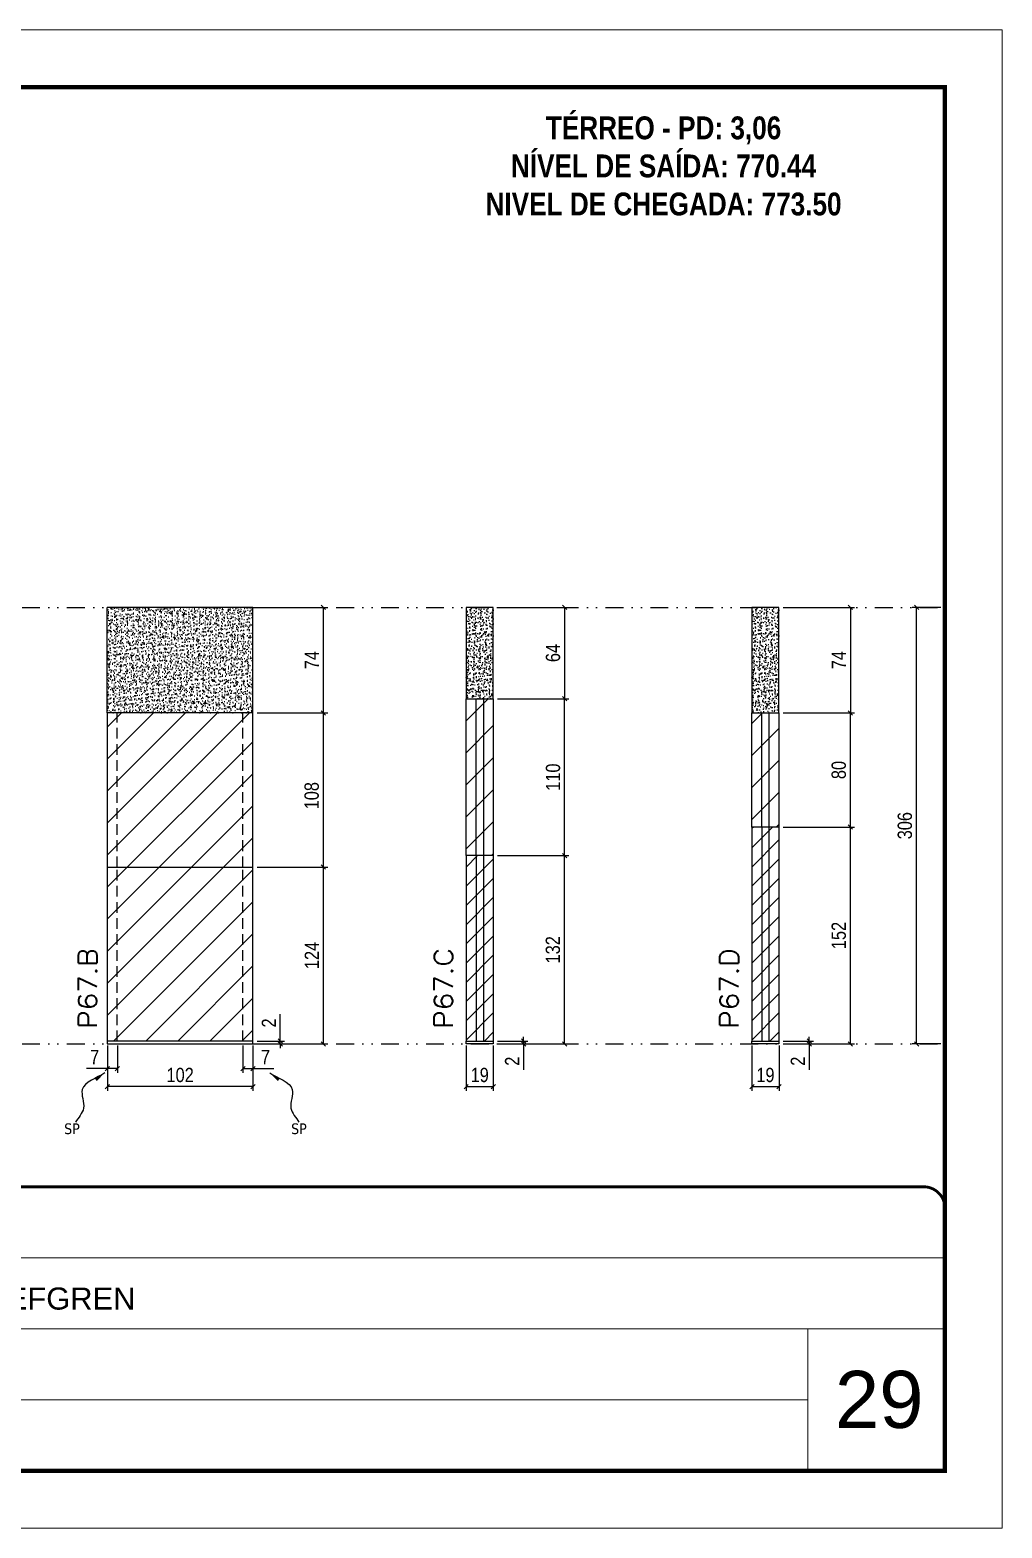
# Model space of a CAD drawing. Extents: x 14400 to 27878, y -21631 to 6985.
# Drawn here: x 15217 to 15898, y -2105 to -1055 of the extents above; entities that cross this region are included whole.
import ezdxf

# ---------------------------------------------------------------- set-up
doc = ezdxf.new("R2010")
doc.units = 0
for name, pattern in [('CONTINUO', [0]), ('DASHED', [0.75, 0.5, -0.25]), ('DIVIDE2', [0.625, 0.25, -0.125, 0, -0.125, 0, -0.125]), ('HIDDEN', [0.375, 0.25, -0.125])]:
    doc.linetypes.add(name, pattern=pattern)
for name, color, linetype, lineweight in [('CARIMBO', 255, 'Continuous', 9), ('Folhas', 255, 'Continuous', 9), ('Hachura', 251, 'Continuous', 9), ('SARRAFO DE PRESSAO', 251, 'DASHED', 9), ('Texto Seção', 7, 'Continuous', 15)]:
    doc.layers.add(name, color=color, linetype=linetype, lineweight=lineweight)
for name, color, linetype in [('COTA', 241, 'Continuous'), ('NOMENCLATURA', 7, 'Continuous'), ('Nível', 160, 'Continuous'), ('Painéis', 200, 'Continuous'), ('SARR_2.2x7', 40, 'Continuous'), ('Sarrafo de Pressão', 42, 'HIDDEN'), ('texto', 7, 'Continuous')]:
    doc.layers.add(name, color=color, linetype=linetype)
doc.styles.add('ARIAL', font='arial.ttf')
doc.styles.add('COTA TECNICA', font='techl___.ttf', dxfattribs={"height": 10})
doc.styles.add('COTA TECNICA-50', font='techl___.ttf', dxfattribs={"height": 10})
doc.styles.add('REGUA-120', font='ROMANS.shx', dxfattribs={"height": 15})
doc.styles.add('ROMANC', font='techb___.ttf', dxfattribs={"height": 2.5})
doc.styles.get("Standard").update_dxf_attribs({"font": 'arial.ttf'})
doc.dimstyles.new('COTA PAINEL-50', dxfattribs={"dimtxt": 10, "dimasz": 3, "dimexe": 3, "dimexo": 3, "dimgap": 3, "dimtad": 1, "dimdec": 1, "dimzin": 12, "dimdsep": 46, "dimtxsty": 'COTA TECNICA-50', "dimblk1": 'OBLIQUE', "dimblk2": 'OBLIQUE', "dimsah": 1, "dimcen": 0.9, "dimclrd": 4, "dimclre": 4, "dimclrt": 240, "dimadec": 1, "dimazin": 3, "dimtfac": 1, "dimtdec": 1, "dimtmove": 0, "dimatfit": 3, "dimfxl": 1, "dimtolj": 1, "dimtzin": 12, "dimarcsym": 0})
doc.dimstyles.new('PAINEL', dxfattribs={"dimtxt": 10, "dimasz": 3, "dimexe": 3, "dimexo": 3, "dimgap": 3, "dimtad": 1, "dimdec": 1, "dimzin": 12, "dimdsep": 46, "dimtxsty": 'COTA TECNICA', "dimblk1": 'OBLIQUE', "dimblk2": 'OBLIQUE', "dimsah": 1, "dimcen": 0.9, "dimclrd": 4, "dimclre": 4, "dimclrt": 240, "dimadec": 1, "dimazin": 3, "dimtfac": 1, "dimtdec": 1, "dimtmove": 0, "dimatfit": 3, "dimfxl": 1, "dimtolj": 1, "dimtzin": 12, "dimarcsym": 0})
doc.dimstyles.get("Standard").update_dxf_attribs({"dimtxt": 0.18, "dimasz": 0.18, "dimexe": 0.18, "dimexo": 0.0625, "dimgap": 0.09, "dimtad": 0, "dimtih": 1, "dimtoh": 1, "dimdec": 4, "dimzin": 0, "dimdsep": 46, "dimtxsty": 'Standard', "dimcen": 0.09, "dimadec": 0, "dimazin": 0, "dimtfac": 1, "dimtdec": 4, "dimtofl": 0, "dimtmove": 0, "dimatfit": 3, "dimfxl": 1, "dimtolj": 1, "dimtzin": 0, "dimarcsym": 0})

# ---------------------------------------------------------------- blocks, each defined once
blk = doc.blocks.new('9999999999')
at = {"color": 30, "linetype": 'CONTINUO'}
for p, q in [((98564.6, 34379.6), (99584, 34379.6)), ((98564.6, 34329.8), (99488, 34329.8)), ((99584, 34329.8), (99488, 34329.8)), ((99488, 34329.8), (99488, 34230.2)), ((98564.6, 34280), (99488, 34280))]:
    blk.add_line(p, q, dxfattribs=at)
at = {"color": 30, "linetype": 'CONTINUO', "const_width": 2}
blk.add_lwpolyline([(99584, 34230.2), (99584, 34414.4, 0.414214), (99569, 34429.4), (98229, 34429.4, 0.414214), (98214, 34414.4), (98214, 34245.2, 0.414214), (98229, 34230.2), (99584, 34230.2)], format="xyb", dxfattribs=at)
at = {"layer": 'Folhas'}
blk.add_lwpolyline([(98139, 34190.2), (99624, 34190.2), (99624, 35240.2), (98139, 35240.2)], close=True, dxfattribs=at)
at = {"layer": 'Folhas', "color": 30, "const_width": 3}
blk.add_lwpolyline([(98214, 34230.2), (99584, 34230.2), (99584, 35200.2), (98214, 35200.2)], close=True, dxfattribs=at)
at = {"color": 7, "linetype": 'Continuous', "ltscale": 5, "style": 'ARIAL'}
blk.add_text('LEAF LOEFGREN', height=15.483, dxfattribs=at).set_placement((98837.7, 34343.3))
blk = doc.blocks.new('_Oblique')
at = {"color": 0, "linetype": 'ByBlock', "lineweight": -2}
blk.add_line((-0.5, -0.5), (0.5, 0.5), dxfattribs=at)
blk = doc.blocks.new('*D1154')
at = {"layer": 'COTA', "color": 4, "lineweight": -2, "transparency": 16777216}
for p, q in [((15271.6, -1767), (15271.6, -1798.9)), ((15373.6, -1767), (15373.6, -1798.9)), ((15373.6, -1795.9), (15271.6, -1795.9))]:
    blk.add_line(p, q, dxfattribs=at)
at = {"layer": 'Defpoints', "color": 0, "transparency": 16777216}
for p in [(15271.6, -1764), (15373.6, -1764), (15271.6, -1795.9)]:
    blk.add_point(p, dxfattribs=at)
at = {"layer": 'COTA', "color": 4, "lineweight": -2, "transparency": 16777216, "xscale": 3, "yscale": 3, "zscale": 3, "rotation": 180}
blk.add_blockref('_Oblique', (15271.6, -1795.9), dxfattribs=at)
at = {"layer": 'COTA', "color": 4, "lineweight": -2, "transparency": 16777216, "xscale": 3, "yscale": 3, "zscale": 3}
blk.add_blockref('_Oblique', (15373.6, -1795.9), dxfattribs=at)
at = {"layer": 'COTA', "color": 240, "transparency": 16777216, "insert": (15322.6, -1787.8), "char_height": 10, "attachment_point": 5, "style": 'COTA TECNICA'}
blk.add_mtext('\\A1;102', dxfattribs=at)
blk = doc.blocks.new('*D1155')
at = {"layer": 'COTA', "color": 4, "lineweight": -2, "transparency": 16777216}
for p, q in [((15366.6, -1767), (15366.6, -1786.3)), ((15373.6, -1769), (15373.6, -1786.3)), ((15366.6, -1783.3), (15373.6, -1783.3)), ((15373.6, -1783.3), (15388.3, -1783.3))]:
    blk.add_line(p, q, dxfattribs=at)
at = {"layer": 'Defpoints', "color": 0, "transparency": 16777216}
for p in [(15366.6, -1764), (15373.6, -1766), (15373.6, -1783.3)]:
    blk.add_point(p, dxfattribs=at)
at = {"layer": 'COTA', "color": 4, "lineweight": -2, "transparency": 16777216, "xscale": 3, "yscale": 3, "zscale": 3, "rotation": 180}
blk.add_blockref('_Oblique', (15366.6, -1783.3), dxfattribs=at)
at = {"layer": 'COTA', "color": 4, "lineweight": -2, "transparency": 16777216, "xscale": 3, "yscale": 3, "zscale": 3}
blk.add_blockref('_Oblique', (15373.6, -1783.3), dxfattribs=at)
at = {"layer": 'COTA', "color": 240, "transparency": 16777216, "insert": (15382.4, -1775.2), "char_height": 10, "attachment_point": 5, "style": 'COTA TECNICA-50'}
blk.add_mtext('\\A1;7', dxfattribs=at)
blk = doc.blocks.new('*D1156')
at = {"layer": 'COTA', "color": 4, "lineweight": -2, "transparency": 16777216}
for p, q in [((15271.6, -1769), (15271.6, -1786.3)), ((15278.6, -1767), (15278.6, -1786.3)), ((15271.6, -1783.3), (15256.9, -1783.3)), ((15278.6, -1783.3), (15271.6, -1783.3))]:
    blk.add_line(p, q, dxfattribs=at)
at = {"layer": 'Defpoints', "color": 0, "transparency": 16777216}
for p in [(15271.6, -1766), (15278.6, -1764), (15271.6, -1783.3)]:
    blk.add_point(p, dxfattribs=at)
at = {"layer": 'COTA', "color": 4, "lineweight": -2, "transparency": 16777216, "xscale": 3, "yscale": 3, "zscale": 3, "rotation": 180}
blk.add_blockref('_Oblique', (15271.6, -1783.3), dxfattribs=at)
at = {"layer": 'COTA', "color": 4, "lineweight": -2, "transparency": 16777216, "xscale": 3, "yscale": 3, "zscale": 3}
blk.add_blockref('_Oblique', (15278.6, -1783.3), dxfattribs=at)
at = {"layer": 'COTA', "color": 240, "transparency": 16777216, "insert": (15262.7, -1775.2), "char_height": 10, "attachment_point": 5, "style": 'COTA TECNICA-50'}
blk.add_mtext('\\A1;7', dxfattribs=at)
blk = doc.blocks.new('*D1157')
at = {"layer": 'COTA', "color": 4, "lineweight": -2, "transparency": 16777216}
for p, q in [((15392.8, -1764), (15392.8, -1745.2)), ((15376.6, -1764), (15395.8, -1764)), ((15376.6, -1766), (15395.8, -1766)), ((15392.8, -1766), (15392.8, -1764)), ((15392.8, -1766), (15392.8, -1769))]:
    blk.add_line(p, q, dxfattribs=at)
at = {"layer": 'Defpoints', "color": 0, "transparency": 16777216}
for p in [(15373.6, -1764), (15373.6, -1766), (15392.8, -1766)]:
    blk.add_point(p, dxfattribs=at)
at = {"layer": 'COTA', "color": 4, "lineweight": -2, "transparency": 16777216, "xscale": 3, "yscale": 3, "zscale": 3}
for p, rotation in [((15392.8, -1764), 270), ((15392.8, -1766), 90)]:
    blk.add_blockref('_Oblique', p, dxfattribs=dict(at, rotation=rotation))
at = {"layer": 'COTA', "color": 240, "transparency": 16777216, "insert": (15384.8, -1751.3), "char_height": 10, "attachment_point": 5, "rotation": 90, "style": 'COTA TECNICA-50'}
blk.add_mtext('\\A1;2', dxfattribs=at)
blk = doc.blocks.new('*D1179')
at = {"layer": 'COTA', "color": 4, "lineweight": -2, "transparency": 16777216}
for p, q in [((15376.6, -1460), (15426, -1460)), ((15423, -1534), (15423, -1460)), ((15376.6, -1534), (15426, -1534))]:
    blk.add_line(p, q, dxfattribs=at)
at = {"layer": 'Defpoints', "color": 0, "transparency": 16777216}
for p in [(15373.6, -1460), (15423, -1460), (15373.6, -1534)]:
    blk.add_point(p, dxfattribs=at)
at = {"layer": 'COTA', "color": 4, "lineweight": -2, "transparency": 16777216, "xscale": 3, "yscale": 3, "zscale": 3}
for p, rotation in [((15423, -1460), 90), ((15423, -1534), 270)]:
    blk.add_blockref('_Oblique', p, dxfattribs=dict(at, rotation=rotation))
at = {"layer": 'COTA', "color": 240, "transparency": 16777216, "insert": (15414.9, -1497), "char_height": 10, "attachment_point": 5, "rotation": 90, "style": 'COTA TECNICA-50'}
blk.add_mtext('\\A1;74', dxfattribs=at)
blk = doc.blocks.new('*D1158')
at = {"layer": 'COTA', "color": 4, "lineweight": -2, "transparency": 16777216}
for p, q in [((15376.6, -1534), (15426, -1534)), ((15423, -1642), (15423, -1534)), ((15376.6, -1642), (15426, -1642))]:
    blk.add_line(p, q, dxfattribs=at)
at = {"layer": 'Defpoints', "color": 0, "transparency": 16777216}
for p in [(15373.6, -1534), (15423, -1534), (15373.6, -1642)]:
    blk.add_point(p, dxfattribs=at)
at = {"layer": 'COTA', "color": 4, "lineweight": -2, "transparency": 16777216, "xscale": 3, "yscale": 3, "zscale": 3}
for p, rotation in [((15423, -1534), 90), ((15423, -1642), 270)]:
    blk.add_blockref('_Oblique', p, dxfattribs=dict(at, rotation=rotation))
at = {"layer": 'COTA', "color": 240, "transparency": 16777216, "insert": (15414.8, -1592), "char_height": 10, "attachment_point": 5, "rotation": 90, "style": 'COTA TECNICA-50'}
blk.add_mtext('\\A1;108', dxfattribs=at)
blk = doc.blocks.new('*D1180')
at = {"layer": 'COTA', "color": 4, "linetype": 'ByBlock', "lineweight": -2, "transparency": 16777216}
for p, q in [((15376.6, -1642), (15426, -1642)), ((15423, -1766), (15423, -1642)), ((15376.6, -1766), (15426, -1766))]:
    blk.add_line(p, q, dxfattribs=at)
at = {"layer": 'Defpoints', "color": 0, "linetype": 'ByBlock', "transparency": 16777216}
for p in [(15373.6, -1642), (15423, -1642), (15373.6, -1766)]:
    blk.add_point(p, dxfattribs=at)
at = {"layer": 'COTA', "color": 4, "linetype": 'ByBlock', "lineweight": -2, "transparency": 16777216, "xscale": 3, "yscale": 3, "zscale": 3}
for p, rotation in [((15423, -1642), 90), ((15423, -1766), 270)]:
    blk.add_blockref('_Oblique', p, dxfattribs=dict(at, rotation=rotation))
at = {"layer": 'COTA', "color": 240, "linetype": 'ByBlock', "transparency": 16777216, "insert": (15414.9, -1704), "char_height": 10, "attachment_point": 5, "rotation": 90, "style": 'COTA TECNICA'}
blk.add_mtext('\\A1;124', dxfattribs=at)
blk = doc.blocks.new('*D1181')
at = {"layer": 'COTA', "color": 4, "linetype": 'ByBlock', "lineweight": -2, "transparency": 16777216}
for p, q in [((15376.6, -1642), (15426, -1642)), ((15423, -1766), (15423, -1642)), ((15376.6, -1766), (15426, -1766))]:
    blk.add_line(p, q, dxfattribs=at)
at = {"layer": 'Defpoints', "color": 0, "linetype": 'ByBlock', "transparency": 16777216}
for p in [(15373.6, -1642), (15423, -1642), (15373.6, -1766)]:
    blk.add_point(p, dxfattribs=at)
at = {"layer": 'COTA', "color": 4, "linetype": 'ByBlock', "lineweight": -2, "transparency": 16777216, "xscale": 3, "yscale": 3, "zscale": 3}
for p, rotation in [((15423, -1642), 90), ((15423, -1766), 270)]:
    blk.add_blockref('_Oblique', p, dxfattribs=dict(at, rotation=rotation))
at = {"layer": 'COTA', "color": 240, "linetype": 'ByBlock', "transparency": 16777216, "insert": (15414.9, -1704), "char_height": 10, "attachment_point": 5, "rotation": 90, "style": 'COTA TECNICA'}
blk.add_mtext('\\A1;124', dxfattribs=at)
blk = doc.blocks.new('*D1159')
at = {"layer": 'COTA', "color": 4, "lineweight": -2, "transparency": 16777216}
for p, q in [((15523, -1767), (15523, -1798.9)), ((15542, -1767), (15542, -1798.9)), ((15523, -1795.9), (15542, -1795.9))]:
    blk.add_line(p, q, dxfattribs=at)
at = {"layer": 'Defpoints', "color": 0, "transparency": 16777216}
for p in [(15523, -1764), (15542, -1764), (15542, -1795.9)]:
    blk.add_point(p, dxfattribs=at)
at = {"layer": 'COTA', "color": 4, "lineweight": -2, "transparency": 16777216, "xscale": 3, "yscale": 3, "zscale": 3, "rotation": 180}
blk.add_blockref('_Oblique', (15523, -1795.9), dxfattribs=at)
at = {"layer": 'COTA', "color": 4, "lineweight": -2, "transparency": 16777216, "xscale": 3, "yscale": 3, "zscale": 3}
blk.add_blockref('_Oblique', (15542, -1795.9), dxfattribs=at)
at = {"layer": 'COTA', "color": 240, "transparency": 16777216, "insert": (15532.5, -1787.8), "char_height": 10, "attachment_point": 5, "style": 'COTA TECNICA'}
blk.add_mtext('\\A1;19', dxfattribs=at)
blk = doc.blocks.new('*D1160')
at = {"layer": 'COTA', "color": 4, "lineweight": -2, "transparency": 16777216}
for p, q in [((15563.2, -1764), (15563.2, -1761)), ((15545, -1764), (15566.2, -1764)), ((15545, -1766), (15566.2, -1766)), ((15563.2, -1764), (15563.2, -1766)), ((15563.2, -1766), (15563.2, -1784.1))]:
    blk.add_line(p, q, dxfattribs=at)
at = {"layer": 'Defpoints', "color": 0, "transparency": 16777216}
for p in [(15542, -1764), (15542, -1766), (15563.2, -1764)]:
    blk.add_point(p, dxfattribs=at)
at = {"layer": 'COTA', "color": 4, "lineweight": -2, "transparency": 16777216, "xscale": 3, "yscale": 3, "zscale": 3}
for p, rotation in [((15563.2, -1764), 270), ((15563.2, -1766), 90)]:
    blk.add_blockref('_Oblique', p, dxfattribs=dict(at, rotation=rotation))
at = {"layer": 'COTA', "color": 240, "transparency": 16777216, "insert": (15555.2, -1778.1), "char_height": 10, "attachment_point": 5, "rotation": 90, "style": 'COTA TECNICA-50'}
blk.add_mtext('\\A1;2', dxfattribs=at)
blk = doc.blocks.new('*D1182')
at = {"layer": 'COTA', "color": 4, "linetype": 'ByBlock', "lineweight": -2, "transparency": 16777216}
for p, q in [((15545, -1460), (15595, -1460)), ((15592, -1460), (15592, -1524)), ((15545, -1524), (15595, -1524))]:
    blk.add_line(p, q, dxfattribs=at)
at = {"layer": 'Defpoints', "color": 0, "linetype": 'ByBlock', "transparency": 16777216}
for p in [(15542, -1460), (15542, -1524), (15592, -1524)]:
    blk.add_point(p, dxfattribs=at)
at = {"layer": 'COTA', "color": 4, "linetype": 'ByBlock', "lineweight": -2, "transparency": 16777216, "xscale": 3, "yscale": 3, "zscale": 3}
for p, rotation in [((15592, -1460), 90), ((15592, -1524), 270)]:
    blk.add_blockref('_Oblique', p, dxfattribs=dict(at, rotation=rotation))
at = {"layer": 'COTA', "color": 240, "linetype": 'ByBlock', "transparency": 16777216, "insert": (15583.9, -1492), "char_height": 10, "attachment_point": 5, "rotation": 90, "style": 'COTA TECNICA'}
blk.add_mtext('\\A1;64', dxfattribs=at)
blk = doc.blocks.new('*D1161')
at = {"layer": 'COTA', "color": 4, "lineweight": -2, "transparency": 16777216}
for p, q in [((15545, -1634), (15595, -1634)), ((15592, -1766), (15592, -1634)), ((15545, -1766), (15595, -1766))]:
    blk.add_line(p, q, dxfattribs=at)
at = {"layer": 'Defpoints', "color": 0, "transparency": 16777216}
for p in [(15542, -1634), (15592, -1634), (15542, -1766)]:
    blk.add_point(p, dxfattribs=at)
at = {"layer": 'COTA', "color": 4, "lineweight": -2, "transparency": 16777216, "xscale": 3, "yscale": 3, "zscale": 3}
for p, rotation in [((15592, -1634), 90), ((15592, -1766), 270)]:
    blk.add_blockref('_Oblique', p, dxfattribs=dict(at, rotation=rotation))
at = {"layer": 'COTA', "color": 240, "transparency": 16777216, "insert": (15583.8, -1700), "char_height": 10, "attachment_point": 5, "rotation": 90, "style": 'COTA TECNICA-50'}
blk.add_mtext('\\A1;132', dxfattribs=at)
blk = doc.blocks.new('*D1162')
at = {"layer": 'COTA', "color": 4, "lineweight": -2, "transparency": 16777216}
for p, q in [((15723.2, -1767), (15723.2, -1798.9)), ((15742.2, -1767), (15742.2, -1798.9)), ((15723.2, -1795.9), (15742.2, -1795.9))]:
    blk.add_line(p, q, dxfattribs=at)
at = {"layer": 'Defpoints', "color": 0, "transparency": 16777216}
for p in [(15723.2, -1764), (15742.2, -1764), (15742.2, -1795.9)]:
    blk.add_point(p, dxfattribs=at)
at = {"layer": 'COTA', "color": 4, "lineweight": -2, "transparency": 16777216, "xscale": 3, "yscale": 3, "zscale": 3, "rotation": 180}
blk.add_blockref('_Oblique', (15723.2, -1795.9), dxfattribs=at)
at = {"layer": 'COTA', "color": 4, "lineweight": -2, "transparency": 16777216, "xscale": 3, "yscale": 3, "zscale": 3}
blk.add_blockref('_Oblique', (15742.2, -1795.9), dxfattribs=at)
at = {"layer": 'COTA', "color": 240, "transparency": 16777216, "insert": (15732.7, -1787.8), "char_height": 10, "attachment_point": 5, "style": 'COTA TECNICA'}
blk.add_mtext('\\A1;19', dxfattribs=at)
blk = doc.blocks.new('*D1163')
at = {"layer": 'COTA', "color": 4, "lineweight": -2, "transparency": 16777216}
for p, q in [((15763.4, -1764), (15763.4, -1761)), ((15745.2, -1764), (15766.4, -1764)), ((15745.2, -1766), (15766.4, -1766)), ((15763.4, -1764), (15763.4, -1766)), ((15763.4, -1766), (15763.4, -1784.1))]:
    blk.add_line(p, q, dxfattribs=at)
at = {"layer": 'Defpoints', "color": 0, "transparency": 16777216}
for p in [(15742.2, -1764), (15742.2, -1766), (15763.4, -1764)]:
    blk.add_point(p, dxfattribs=at)
at = {"layer": 'COTA', "color": 4, "lineweight": -2, "transparency": 16777216, "xscale": 3, "yscale": 3, "zscale": 3}
for p, rotation in [((15763.4, -1764), 270), ((15763.4, -1766), 90)]:
    blk.add_blockref('_Oblique', p, dxfattribs=dict(at, rotation=rotation))
at = {"layer": 'COTA', "color": 240, "transparency": 16777216, "insert": (15755.4, -1778.1), "char_height": 10, "attachment_point": 5, "rotation": 90, "style": 'COTA TECNICA-50'}
blk.add_mtext('\\A1;2', dxfattribs=at)
blk = doc.blocks.new('*D1183')
at = {"layer": 'COTA', "color": 4, "linetype": 'ByBlock', "lineweight": -2, "transparency": 16777216}
for p, q in [((15745.2, -1460), (15795.2, -1460)), ((15792.2, -1460), (15792.2, -1534)), ((15745.2, -1534), (15795.2, -1534))]:
    blk.add_line(p, q, dxfattribs=at)
at = {"layer": 'Defpoints', "color": 0, "linetype": 'ByBlock', "transparency": 16777216}
for p in [(15742.2, -1460), (15742.2, -1534), (15792.2, -1534)]:
    blk.add_point(p, dxfattribs=at)
at = {"layer": 'COTA', "color": 4, "linetype": 'ByBlock', "lineweight": -2, "transparency": 16777216, "xscale": 3, "yscale": 3, "zscale": 3}
for p, rotation in [((15792.2, -1460), 90), ((15792.2, -1534), 270)]:
    blk.add_blockref('_Oblique', p, dxfattribs=dict(at, rotation=rotation))
at = {"layer": 'COTA', "color": 240, "linetype": 'ByBlock', "transparency": 16777216, "insert": (15784.1, -1497), "char_height": 10, "attachment_point": 5, "rotation": 90, "style": 'COTA TECNICA'}
blk.add_mtext('\\A1;74', dxfattribs=at)
blk = doc.blocks.new('*D1164')
at = {"layer": 'COTA', "color": 4, "lineweight": -2, "transparency": 16777216}
for p, q in [((15745.2, -1614), (15795.2, -1614)), ((15792.2, -1766), (15792.2, -1614)), ((15745.2, -1766), (15795.2, -1766))]:
    blk.add_line(p, q, dxfattribs=at)
at = {"layer": 'Defpoints', "color": 0, "transparency": 16777216}
for p in [(15742.2, -1614), (15792.2, -1614), (15742.2, -1766)]:
    blk.add_point(p, dxfattribs=at)
at = {"layer": 'COTA', "color": 4, "lineweight": -2, "transparency": 16777216, "xscale": 3, "yscale": 3, "zscale": 3}
for p, rotation in [((15792.2, -1614), 90), ((15792.2, -1766), 270)]:
    blk.add_blockref('_Oblique', p, dxfattribs=dict(at, rotation=rotation))
at = {"layer": 'COTA', "color": 240, "transparency": 16777216, "insert": (15784.1, -1690), "char_height": 10, "attachment_point": 5, "rotation": 90, "style": 'COTA TECNICA-50'}
blk.add_mtext('\\A1;152', dxfattribs=at)
blk = doc.blocks.new('*D1185')
at = {"layer": 'COTA', "color": 4, "lineweight": -2, "transparency": 16777216}
for p, q in [((15545, -1524), (15595, -1524)), ((15592, -1634), (15592, -1524)), ((15545, -1634), (15595, -1634))]:
    blk.add_line(p, q, dxfattribs=at)
at = {"layer": 'Defpoints', "color": 0, "transparency": 16777216}
for p in [(15542, -1524), (15592, -1524), (15542, -1634)]:
    blk.add_point(p, dxfattribs=at)
at = {"layer": 'COTA', "color": 4, "lineweight": -2, "transparency": 16777216, "xscale": 3, "yscale": 3, "zscale": 3}
for p, rotation in [((15592, -1524), 90), ((15592, -1634), 270)]:
    blk.add_blockref('_Oblique', p, dxfattribs=dict(at, rotation=rotation))
at = {"layer": 'COTA', "color": 240, "transparency": 16777216, "insert": (15583.9, -1579), "char_height": 10, "attachment_point": 5, "rotation": 90, "style": 'COTA TECNICA'}
blk.add_mtext('\\A1;110', dxfattribs=at)
blk = doc.blocks.new('*D1186')
at = {"layer": 'COTA', "color": 4, "lineweight": -2, "transparency": 16777216}
for p, q in [((15745.2, -1534), (15795.2, -1534)), ((15792.2, -1614), (15792.2, -1534)), ((15745.2, -1614), (15795.2, -1614))]:
    blk.add_line(p, q, dxfattribs=at)
at = {"layer": 'Defpoints', "color": 0, "transparency": 16777216}
for p in [(15742.2, -1534), (15792.2, -1534), (15742.2, -1614)]:
    blk.add_point(p, dxfattribs=at)
at = {"layer": 'COTA', "color": 4, "lineweight": -2, "transparency": 16777216, "xscale": 3, "yscale": 3, "zscale": 3}
for p, rotation in [((15792.2, -1534), 90), ((15792.2, -1614), 270)]:
    blk.add_blockref('_Oblique', p, dxfattribs=dict(at, rotation=rotation))
at = {"layer": 'COTA', "color": 240, "transparency": 16777216, "insert": (15784.1, -1574), "char_height": 10, "attachment_point": 5, "rotation": 90, "style": 'COTA TECNICA'}
blk.add_mtext('\\A1;80', dxfattribs=at)
blk = doc.blocks.new('*D2230')
at = {"layer": 'COTA', "color": 4, "lineweight": -2, "transparency": 16777216}
for p, q in [((15855.5, -1460), (15835.6, -1460)), ((15838.6, -1766), (15838.6, -1460)), ((15855.5, -1766), (15835.6, -1766))]:
    blk.add_line(p, q, dxfattribs=at)
at = {"layer": 'Defpoints', "color": 0, "transparency": 16777216}
for p in [(15838.6, -1460), (15858.5, -1460), (15858.5, -1766)]:
    blk.add_point(p, dxfattribs=at)
at = {"layer": 'COTA', "color": 4, "lineweight": -2, "transparency": 16777216, "xscale": 3, "yscale": 3, "zscale": 3}
for p, rotation in [((15838.6, -1460), 90), ((15838.6, -1766), 270)]:
    blk.add_blockref('_Oblique', p, dxfattribs=dict(at, rotation=rotation))
at = {"layer": 'COTA', "color": 240, "transparency": 16777216, "insert": (15830.4, -1613), "char_height": 10, "attachment_point": 5, "rotation": 90, "style": 'COTA TECNICA'}
blk.add_mtext('\\A1;306', dxfattribs=at)

msp = doc.modelspace()

# ---------------------------------------------------------------- hatches: boundary and pattern name
at = {"layer": 'COTA', "linetype": 'ByBlock'}
h = msp.add_hatch(dxfattribs=at)
h.set_pattern_fill('AR-CONC', color=256, scale=0.03)
h.set_pattern_definition([(50, (9829.5018, -12510.458), (5.46554, -0.4781726), [0.5715, -6.2865]), (355, (9829.502, -12510.458), (-1.0573026, 5.7317054), [0.4572, -5.0292175]), (100.451445, (9829.957, -12510.498), (4.4082374, 5.2535326), [0.4857003, -5.3427073]), (46.1842, (9829.502, -12508.934), (8.1323712, -1.26127), [0.85725, -9.42975]), (96.63556, (9830.1795, -12509.039), (7.122124, 7.4227837), [0.7285507, -8.014068]), (351.18415, (9829.502, -12508.934), (7.122124, 7.422784), [0.685799, -7.543792]), (21, (9830.2638, -12509.315), (4.5484317, -3.067956), [0.5715, -6.2865]), (326, (9830.264, -12509.315), (1.8540609, 5.525639), [0.4572, -5.0292]), (71.451445, (9830.643, -12509.5706), (6.4024926, 2.457683), [0.4857003, -5.3426981]), (37.5, (9829.5018, -12510.458), (0.0926581, 2.53665117), [0, -4.96824, 0, -5.1054, 0, -5.04825]), (7.5, (9829.5018, -12510.458), (2.0045899, 3.00541724), [0, -2.91084, 0, -4.85394, 0, -1.92405]), (327.5, (9827.8025, -12510.458), (4.06771786, -0.17186232), [0, -1.905, 0, -5.9436, 0, -7.8867]), (317.5, (9827.0405, -12510.458), (4.4438754, 0.7627947), [0, -2.4765, 0, -3.94716, 0, -5.6007])])
h.paths.add_polyline_path([(15271.58, -1534.02), (15373.58, -1534.02), (15373.58, -1460.02), (15271.58, -1460.02)])
at = {"layer": 'COTA'}
h = msp.add_hatch(dxfattribs=at)
h.set_pattern_fill('AR-CONC', color=256, scale=0.03)
h.set_pattern_definition([(50, (-159.819, -5772.8755), (5.4655401, -0.4781726), [0.5715, -6.2865]), (355, (-159.819, -5772.8755), (-1.0573026, 5.7317054), [0.4572, -5.0292175]), (100.451445, (-159.364, -5772.9154), (4.4082374, 5.2535326), [0.4857003, -5.3427073]), (46.1842, (-159.819, -5771.3515), (8.1323712, -1.2612698), [0.85725, -9.42975]), (96.63556, (-159.1415, -5771.457), (7.122124, 7.4227837), [0.7285507, -8.0140682]), (351.18415, (-159.819, -5771.3515), (7.122124, 7.4227837), [0.685799, -7.543792]), (21, (-159.057, -5771.7325), (4.5484317, -3.067956), [0.5715, -6.2865]), (326, (-159.057, -5771.7325), (1.8540609, 5.525639), [0.4572, -5.0292]), (71.451445, (-158.678, -5771.988), (6.4024926, 2.457683), [0.4857003, -5.3426981]), (37.5, (-159.8192, -5772.8755), (0.0926581, 2.53665117), [0, -4.96824, 0, -5.1054, 0, -5.04825]), (7.5, (-159.8192, -5772.8755), (2.00458988, 3.00541724), [0, -2.91084, 0, -4.85394, 0, -1.92405]), (327.5, (-161.5185, -5772.8755), (4.06771786, -0.17186232), [0, -1.905, 0, -5.9436, 0, -7.8867]), (317.5, (-162.2805, -5772.8755), (4.44387544, 0.7627947), [0, -2.4765, 0, -3.94716, 0, -5.6007])])
h.paths.add_polyline_path([(15542.04, -1460.02), (15523.04, -1460.02), (15523.04, -1524.02), (15542.04, -1524.02)])
h = msp.add_hatch(dxfattribs=at)
h.set_pattern_fill('AR-CONC', color=256, scale=0.03)
h.set_pattern_definition([(50, (40.329, -5772.8755), (5.4655401, -0.4781726), [0.5715, -6.2865]), (355, (40.329, -5772.8755), (-1.0573026, 5.7317054), [0.4572, -5.0292175]), (100.451445, (40.7845, -5772.9154), (4.4082374, 5.2535326), [0.4857003, -5.3427073]), (46.1842, (40.329, -5771.3515), (8.1323712, -1.2612698), [0.85725, -9.42975]), (96.63556, (41.007, -5771.457), (7.122124, 7.4227837), [0.7285507, -8.0140682]), (351.18415, (40.329, -5771.3515), (7.122124, 7.4227837), [0.685799, -7.543792]), (21, (41.091, -5771.7325), (4.5484317, -3.067956), [0.5715, -6.2865]), (326, (41.091, -5771.7325), (1.8540609, 5.525639), [0.4572, -5.0292]), (71.451445, (41.47, -5771.988), (6.4024926, 2.457683), [0.4857003, -5.3426981]), (37.5, (40.329, -5772.8755), (0.0926581, 2.53665117), [0, -4.96824, 0, -5.1054, 0, -5.04825]), (7.5, (40.329, -5772.8755), (2.00458988, 3.00541724), [0, -2.91084, 0, -4.85394, 0, -1.92405]), (327.5, (38.6297, -5772.8755), (4.06771786, -0.17186232), [0, -1.905, 0, -5.9436, 0, -7.8867]), (317.5, (37.8677, -5772.8755), (4.44387544, 0.7627947), [0, -2.4765, 0, -3.94716, 0, -5.6007])])
h.paths.add_polyline_path([(15742.19, -1460.02), (15723.19, -1460.02), (15723.19, -1534.02), (15742.19, -1534.02)])
at = {"layer": 'Hachura'}
h = msp.add_hatch(dxfattribs=at)
h.set_pattern_fill('ANSI31', color=256, scale=5)
h.paths.add_polyline_path([(15102.11, -1534.02), (15000.11, -1534.02), (15000.11, -1642.02), (15102.11, -1642.02)])
h.paths.add_polyline_path([(15373.58, -1534.02), (15271.58, -1534.02), (15271.58, -1642.02), (15373.58, -1642.02)])
h.paths.add_polyline_path([(15373.58, -1642.02), (15271.58, -1642.02), (15271.58, -1764.02), (15373.58, -1764.02)])
h.paths.add_polyline_path([(15102.11, -1534.02), (15000.11, -1534.02)], flags=17)
h.paths.add_polyline_path([(15373.58, -1534.02), (15271.58, -1534.02)])
h.paths.add_polyline_path([(15542.04, -1524.02), (15523.04, -1524.02), (15523.04, -1634.02), (15542.04, -1634.02)])
h.paths.add_polyline_path([(15742.19, -1534.02), (15723.19, -1534.02), (15723.19, -1614.02), (15742.19, -1614.02)])
at = {"layer": 'Hachura', "linetype": 'ByBlock'}
h = msp.add_hatch(dxfattribs=at)
h.set_pattern_fill('ANSI31', color=256, scale=3)
h.set_pattern_definition([(45, (-2958.91, -3445.725), (-6.735192, 6.735192), [])])
h.paths.add_polyline_path([(15742.19, -1614.02), (15723.19, -1614.02), (15723.19, -1764.02), (15742.19, -1764.02)])
h = msp.add_hatch(dxfattribs=at)
h.set_pattern_fill('ANSI31', color=256, scale=3)
h.set_pattern_definition([(45, (-3159.058, -3445.725), (-6.735192, 6.735192), [])])
h.paths.add_polyline_path([(15542.04, -1634.02), (15523.04, -1634.02), (15523.04, -1764.02), (15542.04, -1764.02)])

# ---------------------------------------------------------------- linework, layer by layer
at = {"layer": 'COTA', "linetype": 'ByBlock'}
for p, q in [((15373.58, -1460.02), (15271.58, -1460.02)), ((15271.58, -1534.02), (15271.58, -1460.02)), ((15373.58, -1534.02), (15373.58, -1460.02))]:
    msp.add_line(p, q, dxfattribs=at)
for points in [[(15523.04, -1524.02), (15542.04, -1524.02), (15542.04, -1460.02), (15523.04, -1460.02)], [(15723.19, -1534.02), (15742.19, -1534.02), (15742.19, -1460.02), (15723.19, -1460.02)]]:
    msp.add_lwpolyline(points, close=True, dxfattribs=at)
at = {"layer": 'Nível', "color": 4, "linetype": 'DIVIDE2', "ltscale": 50}
for p, q in [((14488.47, -1460.02), (15858.47, -1460.02)), ((14488.47, -1766.02), (15858.47, -1766.02))]:
    msp.add_line(p, q, dxfattribs=at)
at = {"layer": 'Painéis'}
for p, q in [((15523.04, -1524.02), (15542.04, -1524.02)), ((15523.04, -1634.02), (15523.04, -1524.02)), ((15542.04, -1524.02), (15542.04, -1634.02)), ((15373.58, -1534.02), (15271.58, -1534.02)), ((15271.58, -1534.02), (15271.58, -1764.02)), ((15373.58, -1764.02), (15373.58, -1534.02)), ((15723.19, -1534.02), (15742.19, -1534.02)), ((15723.19, -1614.02), (15723.19, -1534.02)), ((15742.19, -1534.02), (15742.19, -1614.02)), ((15723.19, -1614.02), (15723.19, -1764.02)), ((15742.19, -1614.02), (15723.19, -1614.02)), ((15742.19, -1614.02), (15742.19, -1764.02)), ((15523.04, -1634.02), (15523.04, -1764.02)), ((15542.04, -1634.02), (15523.04, -1634.02)), ((15542.04, -1634.02), (15542.04, -1764.02)), ((15271.58, -1642.02), (15373.58, -1642.02)), ((15523.04, -1764.02), (15542.04, -1764.02)), ((15523.04, -1764.02), (15542.04, -1764.02)), ((15523.04, -1766.02), (15523.04, -1764.02)), ((15542.04, -1766.02), (15523.04, -1766.02)), ((15542.04, -1764.02), (15542.04, -1766.02)), ((15723.19, -1764.02), (15742.19, -1764.02)), ((15723.19, -1764.02), (15742.19, -1764.02)), ((15723.19, -1766.02), (15723.19, -1764.02)), ((15742.19, -1766.02), (15723.19, -1766.02)), ((15742.19, -1764.02), (15742.19, -1766.02))]:
    msp.add_line(p, q, dxfattribs=at)
msp.add_lwpolyline([(15373.58, -1764.02), (15271.58, -1764.02), (15271.58, -1766.02), (15373.58, -1766.02)], close=True, dxfattribs=at)
at = {"layer": 'SARR_2.2x7'}
for p, q in [((15530.04, -1634.02), (15530.04, -1524.02)), ((15535.04, -1524.02), (15535.04, -1634.02)), ((15730.19, -1614.02), (15730.19, -1534.02)), ((15735.19, -1534.02), (15735.19, -1614.02)), ((15730.19, -1614.02), (15730.19, -1764.02)), ((15735.19, -1614.02), (15735.19, -1764.02)), ((15530.04, -1634.02), (15530.04, -1764.02)), ((15535.04, -1634.02), (15535.04, -1764.02))]:
    msp.add_line(p, q, dxfattribs=at)
at = {"layer": 'Sarrafo de Pressão', "ltscale": 30}
for p, q in [((15278.58, -1642.02), (15278.58, -1534.02)), ((15366.58, -1642.02), (15366.58, -1534.02)), ((15278.58, -1764.02), (15278.58, -1642.02)), ((15366.58, -1764.02), (15366.58, -1642.02))]:
    msp.add_line(p, q, dxfattribs=at)

# ---------------------------------------------------------------- block references
at = {"layer": 'SARRAFO DE PRESSAO', "color": 6, "linetype": 'ByBlock'}
msp.add_blockref('9999999999', (-83725.51, -36295.5), dxfattribs=at)

# ---------------------------------------------------------------- texts
at = {"layer": 'CARIMBO', "style": 'ARIAL'}
msp.add_text('29', height=40, dxfattribs=at).set_placement((15781.33, -2035.15))
at = {"layer": 'NOMENCLATURA', "color": 2, "insert": (15661.31, -1089.24), "char_height": 16, "attachment_point": 2, "style": 'ROMANC'}
msp.add_mtext_dynamic_manual_height_columns('\\PTÉRREO - PD: 3,06\\PNÍVEL DE SAÍDA: 770.44\\PNIVEL DE CHEGADA: 773.50', width=432.3511, gutter_width=1, heights=[0], dxfattribs=at)
at = {"layer": 'texto', "color": 0, "char_height": 7.5, "attachment_point": 5}
for insert in [(15246.81, -1825.51), (15405.83, -1825.51)]:
    msp.add_mtext('{\\fTahoma|b0|i0|c0|p34;\\C4;SP}', dxfattribs=dict(at, insert=insert))
at = {"layer": 'Texto Seção', "style": 'REGUA-120', "width": 1.1}
for s, p in [('P67.B', (15264.33, -1755.25)), ('P67.C', (15513.59, -1755.25)), ('P67.D', (15713.74, -1755.25))]:
    msp.add_text(s, height=13, rotation=90, dxfattribs=at).set_placement(p)

# ---------------------------------------------------------------- dimensions: what is measured, and where the dimension line sits
at = {"layer": 'COTA'}
for base, p1, p2, angle, dimstyle, picture, middle in [((15422.95, -1460.02), (15373.58, -1534.02), (15373.58, -1460.02), 90, 'COTA PAINEL-50', '*D1179', (15414.88, -1497.02)), ((15838.63, -1460.02), (15858.47, -1766.02), (15858.47, -1460.02), 90, 'PAINEL', '*D2230', (15830.41, -1613.02)), ((15592.03, -1524.02), (15542.04, -1634.02), (15542.04, -1524.02), 90, 'PAINEL', '*D1185', (15583.93, -1579.02)), ((15792.18, -1534.02), (15742.19, -1614.02), (15742.19, -1534.02), 90, 'PAINEL', '*D1186', (15784.06, -1574.02)), ((15792.18, -1614.02), (15742.19, -1766.02), (15742.19, -1614.02), 90, 'COTA PAINEL-50', '*D1164', (15784.07, -1690.02)), ((15592.03, -1634.02), (15542.04, -1766.02), (15542.04, -1634.02), 90, 'COTA PAINEL-50', '*D1161', (15583.81, -1700.02)), ((15271.58, -1783.26), (15278.58, -1764.02), (15271.58, -1766.02), 180, 'COTA PAINEL-50', '*D1156', (15262.72, -1775.18))]:
    dim = msp.add_linear_dim(base=base, p1=p1, p2=p2, angle=angle, dimstyle=dimstyle, dxfattribs=at)
    dim.commit()
    dim.dimension.update_dxf_attribs({"geometry": picture, "text_midpoint": middle})
at = {"layer": 'COTA', "linetype": 'ByBlock'}
for base, p1, p2, picture, middle in [((15592.03, -1524.02), (15542.04, -1460.02), (15542.04, -1524.02), '*D1182', (15583.93, -1492.02)), ((15792.18, -1534.02), (15742.19, -1460.02), (15742.19, -1534.02), '*D1183', (15784.11, -1497.02))]:
    dim = msp.add_linear_dim(base=base, p1=p1, p2=p2, angle=90, dimstyle='PAINEL', dxfattribs=at)
    dim.commit()
    dim.dimension.update_dxf_attribs({"geometry": picture, "text_midpoint": middle})
at = {"layer": 'COTA'}
for base, p1, p2, picture, middle in [((15422.95, -1534.02), (15373.58, -1642.02), (15373.58, -1534.02), '*D1158', (15422.95, -1592.02)), ((15392.84, -1766.02), (15373.58, -1764.02), (15373.58, -1766.02), '*D1157', (15392.84, -1751.27)), ((15563.24, -1764.02), (15542.04, -1766.02), (15542.04, -1764.02), '*D1160', (15563.24, -1778.07)), ((15763.39, -1764.02), (15742.19, -1766.02), (15742.19, -1764.02), '*D1163', (15763.39, -1778.07))]:
    dim = msp.add_linear_dim(base=base, p1=p1, p2=p2, angle=90, dimstyle='COTA PAINEL-50', dxfattribs=at)
    dim.commit()
    dim.dimension.update_dxf_attribs({"geometry": picture, "text_midpoint": middle, "dimtype": 160})
at = {"layer": 'COTA', "linetype": 'ByBlock'}
for picture in ['*D1180', '*D1181']:
    dim = msp.add_aligned_dim(p1=(15373.58, -1766.02), p2=(15373.58, -1642.02), distance=-49.37, dimstyle='PAINEL', dxfattribs=at)
    dim.commit()
    dim.dimension.update_dxf_attribs({"geometry": picture, "text_midpoint": (15414.88, -1704.02)})
at = {"layer": 'COTA'}
dim = msp.add_linear_dim(base=(15271.58, -1795.91), p1=(15373.58, -1764.02), p2=(15271.58, -1764.02), angle=180, dimstyle='PAINEL', override={"dimarcsym": 2}, dxfattribs=at)
dim.commit()
dim.dimension.update_dxf_attribs({"geometry": '*D1154', "text_midpoint": (15322.58, -1787.81)})
dim = msp.add_linear_dim(base=(15373.58, -1783.26), p1=(15366.58, -1764.02), p2=(15373.58, -1766.02), dimstyle='COTA PAINEL-50', dxfattribs=at)
dim.commit()
dim.dimension.update_dxf_attribs({"geometry": '*D1155', "text_midpoint": (15382.45, -1775.18)})
for base, p1, p2, picture, middle in [((15542.04, -1795.91), (15523.04, -1764.02), (15542.04, -1764.02), '*D1159', (15532.54, -1787.82)), ((15742.19, -1795.91), (15723.19, -1764.02), (15742.19, -1764.02), '*D1162', (15732.69, -1787.82))]:
    dim = msp.add_linear_dim(base=base, p1=p1, p2=p2, dimstyle='PAINEL', override={"dimarcsym": 2}, dxfattribs=at)
    dim.commit()
    dim.dimension.update_dxf_attribs({"geometry": picture, "text_midpoint": middle})

# ---------------------------------------------------------------- leaders
at = {"layer": 'COTA', "path_type": 1}
for points in [[(15269.76, -1786.2), (15253.97, -1798.03), (15254.9, -1811.04), (15249.34, -1820.82)], [(15385.41, -1786.2), (15401.2, -1798.03), (15400.27, -1811.04), (15405.83, -1820.82)]]:
    msp.add_leader(points, dimstyle='Standard', override={"dimasz": 8}, dxfattribs=at)

doc.saveas('drawing.dxf')
